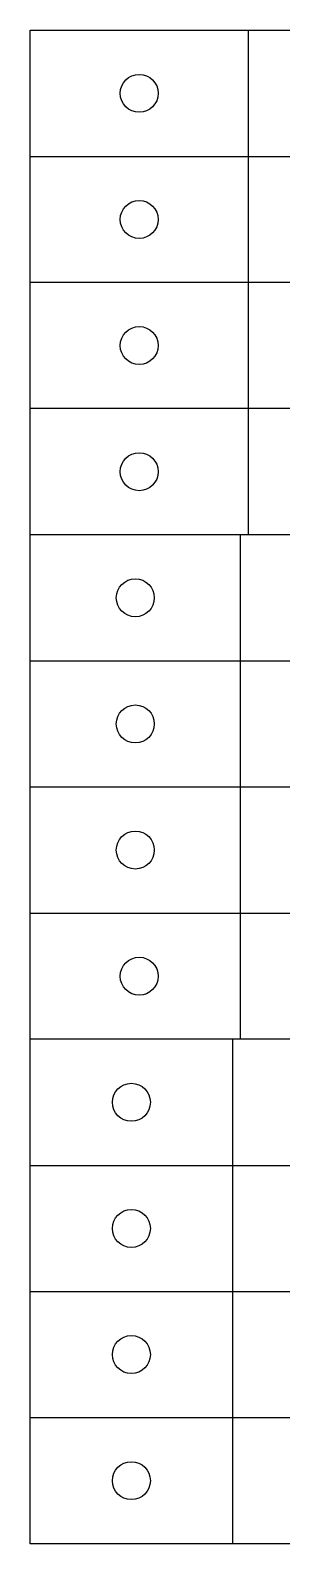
# Model space of a CAD drawing. Header units: millimetres. Extents: x -100 to 0, y -582 to 0.
import ezdxf

# ---------------------------------------------------------------- set-up
doc = ezdxf.new("R2010")
doc.units = ezdxf.units.MM
doc.layers.add('fab_top', color=7, linetype='Continuous', true_color=0x1cd582)

msp = doc.modelspace()

# ---------------------------------------------------------------- linework, layer by layer
at = {"layer": 'fab_top', "color": 1}
for p, q in [((-99.75, 0), (0, 0)), ((-99.75, -582), (-99.75, 0)), ((-16, 0), (-16, -194)), ((-99.75, -48.5), (0, -48.5)), ((0, -97), (-99.75, -97)), ((0, -145.5), (-99.75, -145.5)), ((0, -194), (-99.75, -194)), ((-19, -194), (-19, -388)), ((-99.75, -242.5), (0, -242.5)), ((0, -291), (-99.75, -291)), ((-99.75, -339.5), (0, -339.5)), ((0, -388), (-99.75, -388)), ((-22, -388), (-22, -582)), ((-99.75, -436.5), (0, -436.5)), ((-99.75, -485), (0, -485)), ((-99.75, -533.5), (0, -533.5)), ((0, -582), (-99.75, -582))]:
    msp.add_line(p, q, dxfattribs=at)
for centre in [(-57.875, -24.25), (-57.875, -72.75), (-57.875, -121.25), (-57.875, -169.75), (-59.375, -218.25), (-59.375, -266.75), (-59.375, -315.25), (-57.875, -363.75), (-60.875, -412.25), (-60.875, -460.75), (-60.875, -509.25), (-60.875, -557.75)]:
    msp.add_circle(centre, 7.3, dxfattribs=at)

doc.saveas('drawing.dxf')
